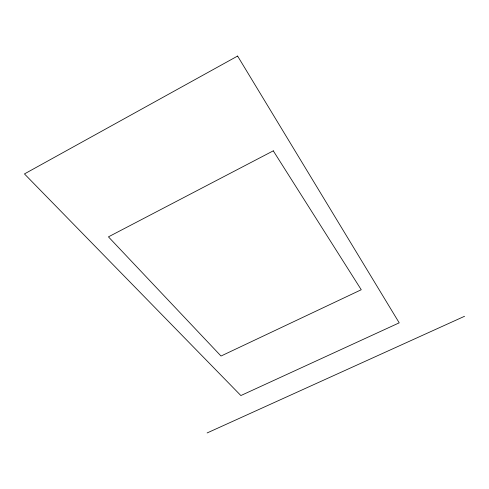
<?xml version="1.0" encoding="UTF-8"?>
<svg xmlns="http://www.w3.org/2000/svg" width="489" height="489" viewBox="0 0 489 489"><rect width="100%" height="100%" fill="white"/><g stroke="black" fill="none" stroke-linecap="round" stroke-linejoin="round"><path stroke-width="0.73" d="M207.122 432.948L464.55 316.285M237.599 56.052L24.45 173.919L240.869 395.552L399.207 322.838L237.599 56.052M273.284 150.838L108.442 236.853L221.01 356.035L361.249 289.745L273.284 150.838"/></g></svg>
